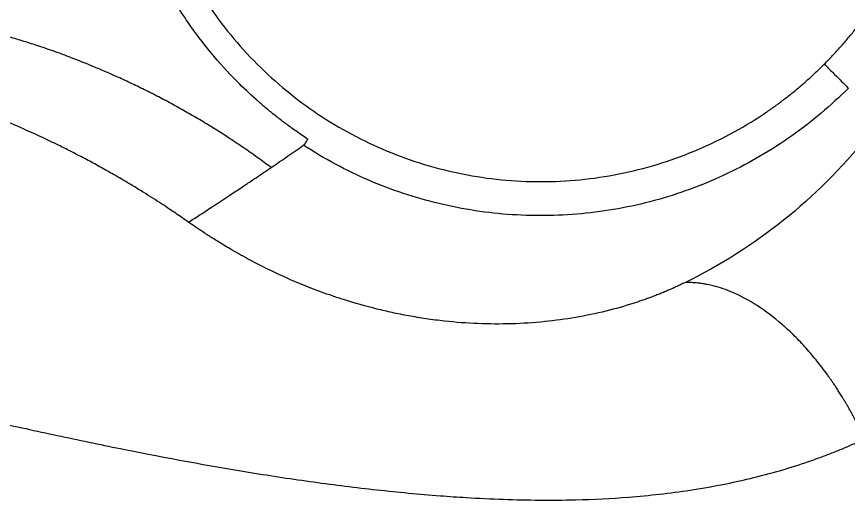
# Model space of a CAD drawing. Extents: x 526 to 610, y 679 to 808.
# Drawn here: x 558.204 to 561.818, y 753.211 to 755.312 of the extents above; entities that cross this region are included whole.
import ezdxf

# ---------------------------------------------------------------- set-up
doc = ezdxf.new("R2010")
doc.units = 0
doc.header["$MEASUREMENT"] = 0
doc.layers.add('1', color=4, linetype='Continuous')

# ---------------------------------------------------------------- blocks, each defined once
blk = doc.blocks.new('JETSETTER LX')
at = {"layer": '1', "color": 3, "linetype": 'Continuous', "lineweight": 25}
for points, knots in [([(35.5868, 58.2287), (35.5929, 58.2348), (35.6049, 58.247), (35.6227, 58.2655), (35.6401, 58.2844), (35.6573, 58.3034), (35.6742, 58.3227), (35.6908, 58.3423), (35.7071, 58.3621), (35.7231, 58.3821), (35.7389, 58.4023), (35.7749, 58.4502), (35.8282, 58.5278), (35.8928, 58.6387), (35.9492, 58.754), (35.9969, 58.8731), (36.0356, 58.9955), (36.0752, 59.1619), (36.1014, 59.3748), (36.0951, 59.632), (36.0512, 59.8855), (35.9706, 60.1299), (35.855, 60.3597), (35.7069, 60.5701), (35.5296, 60.7564), (35.3605, 60.8885), (35.2149, 60.9783), (35.101, 61.0375), (34.9831, 61.0881), (34.8617, 61.1299), (34.7376, 61.1626), (34.6366, 61.1815), (34.5603, 61.1917), (34.5093, 61.197), (34.4581, 61.2008), (34.4069, 61.2031), (34.3726, 61.2035), (34.3555, 61.2036)], [0, 0, 0, 0, 0.006271, 0.012535, 0.018793, 0.025046, 0.031296, 0.037545, 0.043792, 0.050041, 0.056292, 0.062546, 0.093816, 0.125066, 0.15632, 0.187575, 0.218824, 0.250085, 0.312563, 0.375049, 0.437536, 0.500016, 0.562489, 0.624962, 0.687443, 0.749925, 0.781182, 0.812442, 0.843694, 0.874956, 0.906208, 0.93747, 0.949986, 0.962486, 0.974981, 0.987482, 1, 1, 1, 1]), ([(33.1223, 60.6932), (33.1161, 60.687), (33.1037, 60.6745), (33.0855, 60.6554), (33.0675, 60.6361), (33.0499, 60.6165), (33.0326, 60.5967), (33.0156, 60.5766), (32.999, 60.5563), (32.9826, 60.5357), (32.9665, 60.5149), (32.9508, 60.4938), (32.9353, 60.4725), (32.9202, 60.4509), (32.8783, 60.3892), (32.815, 60.2837), (32.7419, 60.1289), (32.6842, 59.9676), (32.6426, 59.8014), (32.6174, 59.632), (32.609, 59.461), (32.6174, 59.2899), (32.6426, 59.1204), (32.6842, 58.9542), (32.742, 58.7929), (32.8151, 58.638), (32.9033, 58.4912), (33.0053, 58.3535), (33.1203, 58.2267), (33.2472, 58.1116), (33.3848, 58.0096), (33.5317, 57.9215), (33.6865, 57.8483), (33.8478, 57.7906), (34.014, 57.749), (34.1834, 57.7238), (34.3545, 57.7155), (34.5256, 57.7238), (34.695, 57.749), (34.8612, 57.7905), (35.0224, 57.8483), (35.1773, 57.9215), (35.2893, 57.9886), (35.3631, 58.0394), (35.4026, 58.0683), (35.4412, 58.0982), (35.479, 58.1292), (35.5158, 58.1613), (35.5519, 58.1943), (35.5752, 58.2172), (35.5868, 58.2287)], [0, 0, 0, 0, 0.004827, 0.009647, 0.014461, 0.019271, 0.024078, 0.028882, 0.033686, 0.038489, 0.043293, 0.048099, 0.052908, 0.057722, 0.062541, 0.093781, 0.125035, 0.156273, 0.187523, 0.218772, 0.250007, 0.281251, 0.312511, 0.343765, 0.375021, 0.40627, 0.437519, 0.468758, 0.500007, 0.53125, 0.562493, 0.593739, 0.624988, 0.656237, 0.687489, 0.718733, 0.749986, 0.781233, 0.812476, 0.843717, 0.874964, 0.906209, 0.937455, 0.946406, 0.95534, 0.964264, 0.973185, 0.98211, 0.991046, 1, 1, 1, 1]), ([(33.3415, 57.9039), (33.3337, 57.909), (33.3183, 57.9191), (33.2956, 57.9346), (33.2735, 57.9502), (33.252, 57.9658), (33.2311, 57.9814), (33.2107, 57.9971), (33.191, 58.0128), (33.1717, 58.0284), (33.1531, 58.044), (33.1349, 58.0596), (33.0946, 58.095), (33.0205, 58.1653), (32.9204, 58.2756), (32.8296, 58.3959), (32.7674, 58.4928), (32.7274, 58.5626), (32.6995, 58.6153), (32.6748, 58.6661), (32.6528, 58.7147), (32.6397, 58.7466), (32.6334, 58.7621)], [0, 0, 0, 0, 0.024702, 0.049008, 0.072918, 0.096434, 0.119553, 0.142278, 0.164607, 0.186541, 0.20808, 0.229224, 0.249972, 0.350575, 0.500148, 0.644832, 0.750192, 0.805669, 0.85839, 0.908353, 0.955557, 1, 1, 1, 1]), ([(33.1828, 57.7795), (33.1728, 57.787), (33.1528, 57.8019), (33.1226, 57.8237), (33.0923, 57.8452), (33.0619, 57.8662), (33.0315, 57.8868), (33.0011, 57.907), (32.9706, 57.9267), (32.94, 57.946), (32.9094, 57.9649), (32.8788, 57.9834), (32.8481, 58.0015), (32.8174, 58.0192), (32.7866, 58.0365), (32.7559, 58.0534), (32.7251, 58.07), (32.6943, 58.0862), (32.6635, 58.1019), (32.6327, 58.1174), (32.6019, 58.1324), (32.5711, 58.1471), (32.5403, 58.1615), (32.4868, 58.1858), (32.4118, 58.2182), (32.3213, 58.2542), (32.2392, 58.2844), (32.168, 58.3087), (32.1011, 58.33), (32.0384, 58.3487), (31.9763, 58.3658), (31.915, 58.3815), (31.8544, 58.3959), (31.8142, 58.4044), (31.7942, 58.4087)], [0, 0, 0, 0, 0.02424, 0.048356, 0.072352, 0.096229, 0.11999, 0.143636, 0.16717, 0.190593, 0.213908, 0.237116, 0.260218, 0.283216, 0.306111, 0.328904, 0.351598, 0.374192, 0.396688, 0.419087, 0.441389, 0.463596, 0.485708, 0.507726, 0.578291, 0.645515, 0.698005, 0.74949, 0.792937, 0.83569, 0.877761, 0.919162, 0.959906, 1, 1, 1, 1]), ([(32.4736, 57.7633), (32.4641, 57.7686), (32.445, 57.7793), (32.4162, 57.7951), (32.3873, 57.8107), (32.3523, 57.8292), (32.3097, 57.8512), (32.2535, 57.8792), (32.1855, 57.9118), (32.1169, 57.9429), (32.0495, 57.9722), (31.9913, 57.9964), (31.933, 58.0197), (31.8756, 58.0417), (31.8189, 58.0625), (31.7677, 58.0803), (31.6694, 58.1135), (31.5444, 58.1514), (31.4145, 58.1847), (31.3152, 58.2077), (31.2267, 58.2261), (31.1355, 58.2426), (31.0633, 58.2541), (31.0055, 58.2625), (30.9678, 58.2673), (30.9493, 58.2696)], [0, 0, 0, 0, 0.0200287, 0.0400409, 0.0600381, 0.0800249, 0.1124015, 0.1477961, 0.1947595, 0.2500113, 0.2854207, 0.3290369, 0.3652014, 0.4002904, 0.4417237, 0.4759803, 0.5000322, 0.6327712, 0.716913, 0.7500205, 0.8237269, 0.8873171, 0.9262202, 0.9637958, 1, 1, 1, 1]), ([(35.5868, 58.2287), (35.5992, 58.2163), (35.6115, 58.204), (35.6347, 58.1808), (35.6455, 58.1699), (35.6645, 58.151), (35.6725, 58.143), (35.6849, 58.1306), (35.6891, 58.1264), (35.6913, 58.1242)], [0, 0, 0, 0, 0.25, 0.25, 0.5, 0.5, 0.75, 0.75, 1, 1, 1, 1]), ([(35.6913, 58.1242), (35.6153, 58.0483), (35.533, 57.9789), (35.3577, 57.855), (35.2648, 57.8006), (35.0711, 57.7083), (34.9703, 57.6704), (34.7638, 57.6122), (34.6581, 57.592), (34.4447, 57.5696), (34.337, 57.5676), (34.1229, 57.5817), (34.0165, 57.5979), (33.8078, 57.6481), (33.7056, 57.6821), (33.5085, 57.767), (33.4136, 57.8178), (33.3237, 57.8763)], [0, 0, 0, 0, 0.125, 0.125, 0.25, 0.25, 0.375, 0.375, 0.5, 0.5, 0.625, 0.625, 0.75, 0.75, 0.875, 0.875, 1, 1, 1, 1]), ([(33.3415, 57.9039), (33.3408, 57.9025), (33.3394, 57.8998), (33.3374, 57.8961), (33.3355, 57.8926), (33.3337, 57.8895), (33.332, 57.8867), (33.3304, 57.8842), (33.3289, 57.882), (33.3274, 57.8801), (33.3261, 57.8785), (33.3248, 57.8772), (33.3241, 57.8766), (33.3237, 57.8763)], [0, 0, 0, 0, 0.092018, 0.183521, 0.274551, 0.365135, 0.455285, 0.545101, 0.634868, 0.724901, 0.81556, 0.907185, 1, 1, 1, 1]), ([(33.1828, 57.7795), (33.2066, 57.7957), (33.2536, 57.8277), (33.3005, 57.8603), (33.3237, 57.8763)], [0, 0, 0, 0, 0.507161, 1, 1, 1, 1]), ([(32.8243, 57.5422), (32.8147, 57.5489), (32.7962, 57.5619), (32.7692, 57.5804), (32.7397, 57.6002), (32.7065, 57.6221), (32.6686, 57.6466), (32.6278, 57.6722), (32.5849, 57.6985), (32.5331, 57.7294), (32.4958, 57.7506), (32.4736, 57.7633)], [0, 0, 0, 0, 0.0849848, 0.1641258, 0.2373875, 0.3422322, 0.4521395, 0.5638834, 0.6907901, 0.815884, 1, 1, 1, 1]), ([(32.8243, 57.5423), (32.8412, 57.5532), (32.8781, 57.5771), (32.9378, 57.6161), (32.9975, 57.6554), (33.0503, 57.6905), (33.0883, 57.7158), (33.131, 57.7446), (33.1609, 57.7648), (33.1828, 57.7795)], [0, 0, 0, 0, 0.1418276, 0.3084931, 0.4999999, 0.6415123, 0.7499997, 0.8176028, 1, 1, 1, 1]), ([(34.9811, 57.2795), (34.9753, 57.2767), (34.9638, 57.271), (34.9461, 57.2628), (34.9282, 57.2547), (34.9102, 57.2468), (34.892, 57.2391), (34.8736, 57.2316), (34.8551, 57.2243), (34.8364, 57.2172), (34.8175, 57.2102), (34.7985, 57.2035), (34.7794, 57.197), (34.727, 57.1798), (34.6377, 57.1544), (34.5076, 57.1273), (34.3706, 57.1085), (34.2287, 57.0992), (34.083, 57.0998), (33.9583, 57.1092), (33.8575, 57.1222), (33.7816, 57.1348), (33.7105, 57.149), (33.6161, 57.1708), (33.5294, 57.1953), (33.4337, 57.2269), (33.3389, 57.2615), (33.2152, 57.3143), (33.0989, 57.3726), (33.011, 57.4221), (32.9537, 57.4566), (32.9144, 57.4815), (32.8823, 57.5025), (32.8544, 57.5212), (32.8339, 57.5355), (32.8243, 57.5422)], [0, 0, 0, 0, 0.010749, 0.021426, 0.032034, 0.042575, 0.053052, 0.063469, 0.073827, 0.08413, 0.094379, 0.104577, 0.114725, 0.124826, 0.186889, 0.249629, 0.310836, 0.374649, 0.437922, 0.499705, 0.533938, 0.566168, 0.596401, 0.624645, 0.687128, 0.708327, 0.749674, 0.812257, 0.874855, 0.910823, 0.937444, 0.95805, 0.968726, 0.985336, 1, 1, 1, 1]), ([(35.7619, 56.6011), (35.7592, 56.6069), (35.754, 56.6182), (35.746, 56.6348), (35.7381, 56.6508), (35.7304, 56.6661), (35.7227, 56.6809), (35.7153, 56.695), (35.7079, 56.7085), (35.7007, 56.7215), (35.6937, 56.7339), (35.6869, 56.7458), (35.6803, 56.7571), (35.6738, 56.7679), (35.6676, 56.7781), (35.6616, 56.7879), (35.6558, 56.7972), (35.6502, 56.8059), (35.6449, 56.8142), (35.6398, 56.822), (35.635, 56.8294), (35.6304, 56.8363), (35.626, 56.8427), (35.6219, 56.8487), (35.6181, 56.8543), (35.6146, 56.8594), (35.6113, 56.8642), (35.6082, 56.8685), (35.6055, 56.8724), (35.603, 56.8758), (35.5852, 56.9005), (35.5519, 56.944), (35.5019, 57.0023), (35.4522, 57.0539), (35.3841, 57.1167), (35.296, 57.1833), (35.2101, 57.2295), (35.1461, 57.2542), (35.1142, 57.2637), (35.0917, 57.269), (35.0786, 57.2718), (35.0632, 57.2745), (35.0456, 57.277), (35.0259, 57.2789), (35.004, 57.2801), (34.989, 57.2797), (34.9811, 57.2795)], [0, 0, 0, 0, 0.01454, 0.028618, 0.042242, 0.055417, 0.068149, 0.080445, 0.092308, 0.103742, 0.114753, 0.125344, 0.135518, 0.145278, 0.154628, 0.163571, 0.172108, 0.180242, 0.187976, 0.19531, 0.202248, 0.208791, 0.214939, 0.220695, 0.22606, 0.231035, 0.235621, 0.239819, 0.24363, 0.247054, 0.250092, 0.316427, 0.380095, 0.441279, 0.500115, 0.625553, 0.74993, 0.797988, 0.850061, 0.862898, 0.878593, 0.897146, 0.918558, 0.942835, 0.96998, 1, 1, 1, 1]), ([(31.4474, 56.7959), (31.5389, 56.7751), (31.6761, 56.7438), (31.859, 56.7025), (32.042, 56.6617), (32.2707, 56.6118), (32.6365, 56.5359), (33.0024, 56.4681), (33.3682, 56.4128), (33.6427, 56.3787), (33.8638, 56.3578), (34.047, 56.3451), (34.2435, 56.3356), (34.4793, 56.3335), (34.7051, 56.3447), (34.8709, 56.3604), (35.0074, 56.3783), (35.1386, 56.401), (35.27, 56.4296), (35.3941, 56.4624), (35.4953, 56.4944), (35.569, 56.5206), (35.6192, 56.5397), (35.6681, 56.5594), (35.7156, 56.5798), (35.7465, 56.5941), (35.7619, 56.6011)], [0, 0, 0, 0, 0.06251, 0.093773, 0.125038, 0.187566, 0.25008, 0.375036, 0.437492, 0.499961, 0.562625, 0.588688, 0.62548, 0.697443, 0.750979, 0.782226, 0.813409, 0.847171, 0.875616, 0.907972, 0.937728, 0.950655, 0.963344, 0.975797, 0.988015, 1, 1, 1, 1])]:
    blk.add_open_spline(points, degree=3, knots=knots, dxfattribs=at)
blk.add_open_spline([(35.7716, 57.9127), (35.5542, 57.6411), (35.2858, 57.4291), (34.9811, 57.2795)], degree=3, dxfattribs=at)

msp = doc.modelspace()

# ---------------------------------------------------------------- block references
at = {"layer": '1'}
msp.add_blockref('JETSETTER LX', (526.127, 696.8772), dxfattribs=at)

doc.saveas('drawing.dxf')
